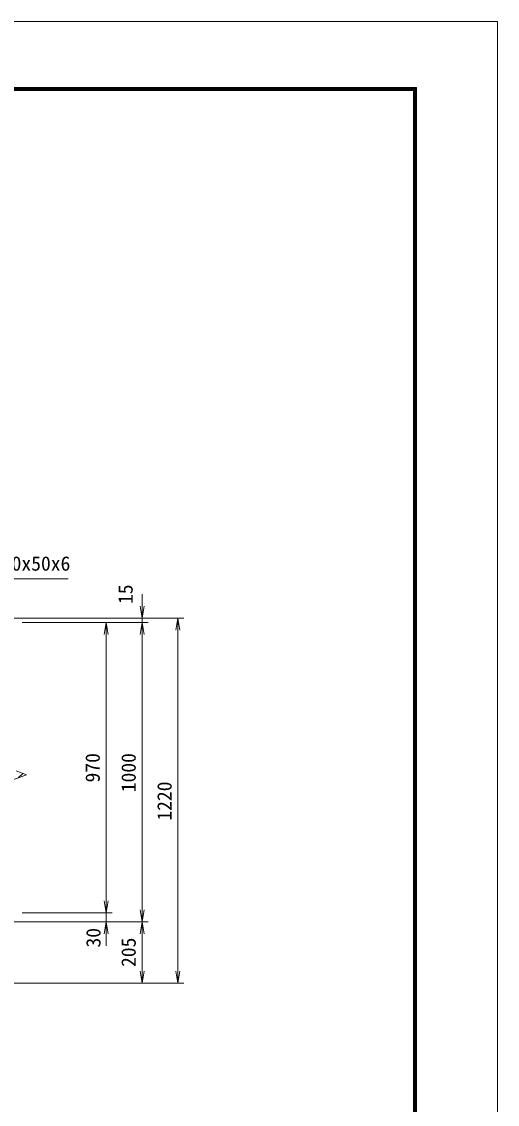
# Model space of a CAD drawing. Units: millimetres, scale not verified. Extents: x -4200 to 4200, y -2970 to 2970.
# Drawn here: x 2611 to 4200, y -649 to 2970 of the extents above; entities that cross this region are included whole.
import ezdxf
from ezdxf.enums import TextEntityAlignment as Align

# ---------------------------------------------------------------- set-up
doc = ezdxf.new("R2010")
doc.units = ezdxf.units.MM
doc.header["$LTSCALE"] = 20
for name, color, linetype, lineweight in [('0-5_D-STR-DIM', 7, 'Continuous', 9), ('0-7_0', 7, 'Continuous', 9), ('0-9_D-STR-TXT', 7, 'Continuous', 9), ('0-A_D-STR2', 7, 'Continuous', 9), ('0-B_D-TTL', 7, 'Continuous', 9)]:
    doc.layers.add(name, color=color, linetype=linetype, lineweight=lineweight)
doc.styles.add('ＭＳ ゴシック', font='')
doc.styles.get('ＭＳ ゴシック').set_extended_font_data('MS Gothic')

# ---------------------------------------------------------------- blocks, each defined once
blk = doc.blocks.new('_Open')
at = {"layer": '0-7_0'}
blk.add_line((-20, 3.33), (0, 0), dxfattribs=at)
blk.add_lwpolyline([(-20, -3.33), (0, 0), (-20, 0)], dxfattribs=at)

msp = doc.modelspace()

# ---------------------------------------------------------------- linework, layer by layer
at = {"layer": '0-5_D-STR-DIM'}
for p, q in [((3013.04, 1016.37), (3013.04, 1056.37)), ((2286.99, 976.37), (3033.04, 976.37)), ((2286.99, 976.37), (3153.04, 976.37)), ((2611.99, 961.37), (2913.04, 961.37)), ((2611.99, 961.37), (3033.04, 961.37)), ((2611.99, 961.37), (3033.04, 961.37)), ((3013.04, 961.37), (3013.04, 976.37)), ((2893.04, 921.37), (2893.04, 31.37)), ((3013.04, 921.37), (3013.04, 1.37)), ((3013.04, 921.37), (3013.04, 881.37)), ((3133.04, -203.63), (3133.04, 936.37)), ((2556.75, 427.12), (2627.23, 452.77)), ((2627.23, 452.77), (2591.99, 465.59)), ((2893.04, 31.37), (2893.04, 71.37)), ((2611.99, -8.63), (2913.04, -8.63)), ((2611.99, -8.63), (2913.04, -8.63)), ((2893.04, -8.63), (2893.04, -38.63)), ((2386.99, -38.63), (3033.04, -38.63)), ((2386.99, -38.63), (2913.04, -38.63)), ((2386.99, -38.63), (3033.04, -38.63)), ((2893.04, -78.63), (2893.04, -118.63)), ((3013.04, -78.63), (3013.04, -203.63)), ((2286.99, -243.63), (3033.04, -243.63)), ((2286.99, -243.63), (3153.04, -243.63))]:
    msp.add_line(p, q, dxfattribs=at)
at = {"layer": '0-9_D-STR-TXT'}
msp.add_lwpolyline([(2766.63, 1108.02), (2295.66, 1108.02), (2257.57, 973.75)], dxfattribs=at)
at = {"layer": '0-A_D-STR2'}
msp.add_line((2599.33, 442.61), (2614.22, 457.5), dxfattribs=at)
at = {"layer": '0-B_D-TTL', "color": 2, "lineweight": 18}
msp.add_lwpolyline([(-4200, 2970), (4200, 2970), (4200, -2970), (-4200, -2970)], close=True, dxfattribs=at)
at = {"layer": '0-B_D-TTL'}
for points in [[(-3930, 2750), (3930, 2750), (3930, -2750), (-3930, -2750)], [(-3927.5, 2747.5), (3927.5, 2747.5), (3927.5, -2747.5), (-3927.5, -2747.5)], [(-3925, 2745), (3925, 2745), (3925, -2745), (-3925, -2745)], [(-3922.5, 2742.5), (3922.5, 2742.5), (3922.5, -2742.5), (-3922.5, -2742.5)], [(-3920, 2740), (3920, 2740), (3920, -2740), (-3920, -2740)]]:
    msp.add_lwpolyline(points, close=True, dxfattribs=at)

# ---------------------------------------------------------------- block references
at = {"layer": '0-5_D-STR-DIM', "xscale": 2, "yscale": 2}
for p, rotation in [((3013.04, 976.37), 270), ((2893.04, 961.37), 90), ((3013.04, 961.37), 90), ((3013.04, 961.37), 90), ((3133.04, 976.37), 90), ((2893.04, -8.63), 270), ((2893.04, -8.63), 270), ((3013.04, -38.63), 270), ((2893.04, -38.63), 90), ((3013.04, -38.63), 90), ((3013.04, -243.63), 270), ((3133.04, -243.63), 270)]:
    msp.add_blockref('_Open', p, dxfattribs=dict(at, rotation=rotation))

# ---------------------------------------------------------------- texts
at = {"layer": '0-5_D-STR-DIM', "style": 'ＭＳ ゴシック'}
for s, p in [('15', (2996.1, 1023.67)), ('970', (2886.29, 427.24)), ('1000', (3006.29, 394.47)), ('1220', (3126.29, 299.47)), ('30', (2888.69, -124.53)), ('205', (3006.29, -189.48))]:
    msp.add_text(s, height=48.09, rotation=90, dxfattribs=at).set_placement(p, align=Align.BOTTOM_LEFT)
at = {"layer": '0-9_D-STR-TXT', "style": 'ＭＳ ゴシック'}
msp.add_text('門柱 L50x50x6', height=48.09, dxfattribs=at).set_placement((2347.85, 1120.6), align=Align.BOTTOM_LEFT)

doc.saveas('drawing.dxf')
